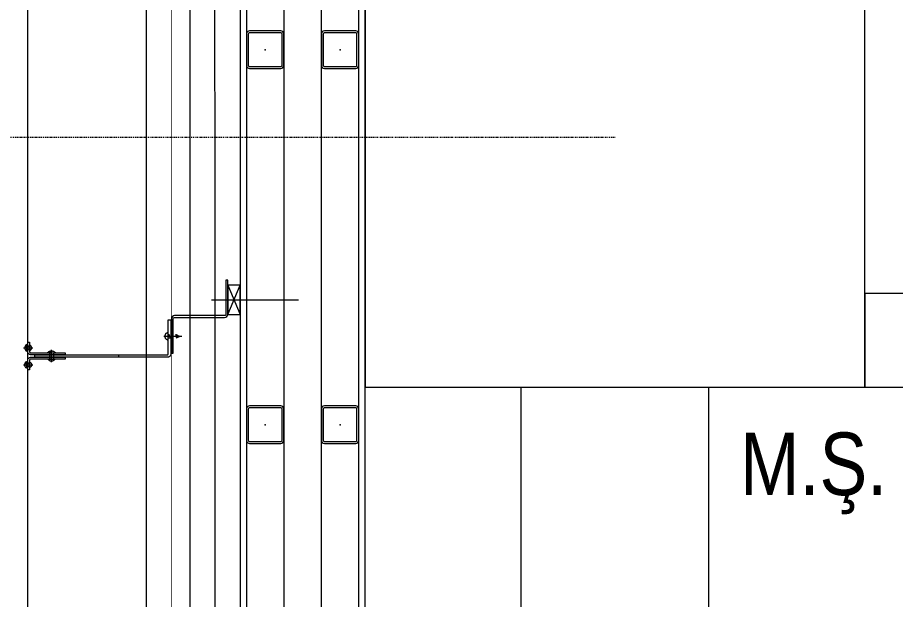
# Model space of a CAD drawing. Extents: x -2749 to 23780, y -1311 to 8245.
# Drawn here: x 7071.9 to 7212.4, y 1911 to 2004.2 of the extents above; entities that cross this region are included whole.
import ezdxf

# ---------------------------------------------------------------- set-up
doc = ezdxf.new("R2010")
doc.units = 0
doc.header["$MEASUREMENT"] = 0
for name, pattern in [('DASHDOT2', [0.5, 0.25, -0.125, 0, -0.125]), ('DOT2', [0.125, 0, -0.125]), ('HIDDEN', [0.375, 0.25, -0.125])]:
    doc.linetypes.add(name, pattern=pattern)
doc.layers.get('0').update_dxf_attribs({"color": 9, "lineweight": 9})
for name, color, linetype, lineweight in [('00', 9, 'Continuous', 9), ('01', 9, 'Continuous', 9), ('06D', 9, 'Continuous', 9), ('10', 9, 'Continuous', 9), ('11', 9, 'Continuous', 9), ('20', 9, 'DOT2', 9), ('21', 9, 'Continuous', 9), ('24', 9, 'DASHDOT2', 9), ('33', 9, 'BATTING', 9), ('40', 9, 'Continuous', 9)]:
    doc.layers.add(name, color=color, linetype=linetype, lineweight=lineweight)
doc.styles.add('MuuM_TEXT-STANDART', font='ARIALN.TTF')
doc.linetypes.add('BATTING', pattern='A,0.0001,-0.1,[134,ltypeshp.shx,S=0.1,R=0,X=-0.1,Y=0],-0.2,[134,ltypeshp.shx,S=0.1,R=180,X=0.1,Y=0],-0.1', length=0.4001)

# ---------------------------------------------------------------- blocks, each defined once
blk = doc.blocks.new('p-kolon_80x80')
blk.add_lwpolyline([(-40, -40), (40, -40), (40, 40), (-40, 40)], close=True)
blk = doc.blocks.new('p- alum kaplama profil')
at = {"lineweight": 13}
blk.add_lwpolyline([(7.12, 12.59), (7.12, 26.49)], dxfattribs=at)
at = {"lineweight": 5}
blk.add_lwpolyline([(9.44, 15.16), (4.79, 15.16), (4.79, 17.16), (9.44, 17.16)], close=True, dxfattribs=at)
for points in [[(4.79, 15.16), (9.44, 17.16)], [(9.44, 15.16), (4.79, 17.16)]]:
    blk.add_lwpolyline(points, dxfattribs=at)
at = {"lineweight": 18}
blk.add_lwpolyline([(4.09, 6.16), (-1.41, 6.16), (-1.41, 6.46), (4.09, 6.46, 0.414214), (4.29, 6.66), (4.29, 14.66, -0.414214), (4.79, 15.16), (10.29, 15.16), (10.29, 14.86), (4.79, 14.86, 0.414214), (4.59, 14.66), (4.59, 6.66, -0.414214)], format="xyb", close=True, dxfattribs=at)
blk.add_lwpolyline([(-2.06, 5.56), (-2.06, -2.34), (-2.06, -15.69), (-1.66, -15.69), (-1.66, -2.34), (-1.66, 5.56), (-1.66, 5.56), (-1.66, 5.57), (-1.66, 5.57), (-1.66, 5.58), (-1.66, 5.58), (-1.65, 5.59), (-1.65, 5.59), (-1.65, 5.59), (-1.65, 5.6), (-1.65, 5.6), (-1.64, 5.61), (-1.64, 5.61), (-1.64, 5.62), (-1.64, 5.62), (-1.63, 5.62), (-1.63, 5.63), (-1.63, 5.63), (-1.62, 5.63), (-1.62, 5.64), (-1.61, 5.64), (-1.61, 5.64), (-1.61, 5.64), (-1.6, 5.65), (-1.6, 5.65), (-1.59, 5.65), (-1.59, 5.65), (-1.58, 5.65), (-1.58, 5.65), (-1.57, 5.66), (-1.57, 5.66), (-1.56, 5.66), (-1.56, 5.66), (3.94, 5.66), (3.94, 6.06), (-1.56, 6.06), (-1.58, 6.06), (-1.61, 6.05), (-1.63, 6.05), (-1.66, 6.05), (-1.68, 6.04), (-1.7, 6.03), (-1.73, 6.03), (-1.75, 6.02), (-1.77, 6.01), (-1.79, 6), (-1.82, 5.99), (-1.84, 5.97), (-1.86, 5.96), (-1.88, 5.94), (-1.89, 5.93), (-1.91, 5.91), (-1.93, 5.89), (-1.95, 5.87), (-1.96, 5.85), (-1.97, 5.83), (-1.99, 5.81), (-2, 5.79), (-2.01, 5.77), (-2.02, 5.75), (-2.03, 5.72), (-2.04, 5.7), (-2.04, 5.68), (-2.05, 5.65), (-2.05, 5.63), (-2.06, 5.61), (-2.06, 5.58)], close=True)
blk.add_lwpolyline([(-1.66, -2.34), (-2.06, -2.34)])
for points in [[(-2.36, -10.84), (-2.36, -16.39), (-2.36, -16.39, -0.414214), (-2.51, -16.54), (-2.51, -16.54), (-4.06, -16.54), (-4.06, -16.84), (-2.51, -16.84), (-2.51, -16.84, 0.414214), (-2.06, -16.39), (-2.06, -10.84)], [(-1.36, -10.84), (-1.66, -10.84), (-1.66, -16.39, 0.414214), (-1.21, -16.84), (-1.21, -16.84), (0.34, -16.84), (0.34, -16.54), (-1.21, -16.54), (-1.21, -16.54, -0.414214), (-1.36, -16.39), (-1.36, -16.39)]]:
    blk.add_lwpolyline(points, format="xyb", close=True)
for points in [[(1.56, 7.05, -10), (1.02, 7.13, -10)], [(1.05, 6.91, -10), (1.29, 7.56, -10)], [(1.29, 4.93, -10), (1.29, 7.8, -10)], [(1.53, 6.82, -10), (1.29, 7.56, -10)], [(0.67, 5.66, -10), (1.91, 5.66, -10)], [(0.67, 5.66, -10), (0.67, 5.64, -10), (0.67, 5.62, -10), (0.67, 5.6, -10), (0.68, 5.58, -10), (0.68, 5.56, -10), (0.69, 5.54, -10), (0.69, 5.52, -10), (0.7, 5.5, -10), (0.7, 5.48, -10), (0.71, 5.46, -10), (0.72, 5.45, -10), (0.73, 5.43, -10), (0.74, 5.41, -10), (0.75, 5.4, -10), (0.76, 5.38, -10), (0.77, 5.36, -10), (0.79, 5.35, -10), (0.8, 5.33, -10), (0.81, 5.32, -10), (0.83, 5.31, -10), (0.84, 5.29, -10), (0.86, 5.28, -10), (0.87, 5.27, -10), (0.89, 5.26, -10), (0.91, 5.25, -10), (0.92, 5.24, -10), (0.94, 5.23, -10), (0.96, 5.22, -10), (0.98, 5.21, -10), (1, 5.21, -10), (1.02, 5.2, -10), (1.03, 5.2, -10)], [(0.96, 5.66, -10), (0.97, 5.66, -10), (0.97, 5.66, -10), (0.97, 5.66, -10), (0.98, 5.66, -10), (0.98, 5.66, -10), (0.99, 5.66, -10), (0.99, 5.66, -10), (1, 5.66, -10), (1, 5.67, -10), (1, 5.67, -10), (1.01, 5.67, -10), (1.01, 5.67, -10), (1.01, 5.67, -10), (1.02, 5.68, -10), (1.02, 5.68, -10), (1.02, 5.68, -10), (1.03, 5.69, -10), (1.03, 5.69, -10), (1.03, 5.69, -10), (1.04, 5.7, -10), (1.04, 5.7, -10), (1.04, 5.7, -10), (1.04, 5.71, -10), (1.04, 5.71, -10), (1.05, 5.72, -10), (1.05, 5.72, -10), (1.05, 5.72, -10), (1.05, 5.73, -10), (1.05, 5.73, -10), (1.05, 5.74, -10), (1.05, 5.74, -10), (1.05, 5.75, -10)], [(1.61, 6.87, -10), (0.98, 6.96, -10)], [(1.33, 5.85, -10), (0.98, 5.88, -10)], [(1.05, 5.83, -10), (1.05, 6.01, -10)], [(1.05, 5.75, -10), (1.05, 5.83, -10)], [(1.29, 6.16, -10), (1.29, 6.26, -10)], [(1.53, 5.75, -10), (1.53, 5.92, -10)], [(1.53, 5.75, -10), (1.53, 5.74, -10), (1.53, 5.74, -10), (1.53, 5.73, -10), (1.53, 5.73, -10), (1.53, 5.72, -10), (1.54, 5.72, -10), (1.54, 5.72, -10), (1.54, 5.71, -10), (1.54, 5.71, -10), (1.54, 5.7, -10), (1.54, 5.7, -10), (1.55, 5.7, -10), (1.55, 5.69, -10), (1.55, 5.69, -10), (1.55, 5.69, -10), (1.56, 5.68, -10), (1.56, 5.68, -10), (1.56, 5.68, -10), (1.57, 5.67, -10), (1.57, 5.67, -10), (1.58, 5.67, -10), (1.58, 5.67, -10), (1.58, 5.67, -10), (1.59, 5.66, -10), (1.59, 5.66, -10), (1.6, 5.66, -10), (1.6, 5.66, -10), (1.6, 5.66, -10), (1.61, 5.66, -10), (1.61, 5.66, -10), (1.62, 5.66, -10), (1.62, 5.66, -10)], [(1.55, 5.2, -10), (1.57, 5.2, -10), (1.59, 5.21, -10), (1.6, 5.21, -10), (1.62, 5.22, -10), (1.64, 5.23, -10), (1.66, 5.24, -10), (1.68, 5.25, -10), (1.69, 5.26, -10), (1.71, 5.27, -10), (1.73, 5.28, -10), (1.74, 5.29, -10), (1.76, 5.31, -10), (1.77, 5.32, -10), (1.78, 5.33, -10), (1.8, 5.35, -10), (1.81, 5.36, -10), (1.82, 5.38, -10), (1.83, 5.4, -10), (1.84, 5.41, -10), (1.85, 5.43, -10), (1.86, 5.45, -10), (1.87, 5.46, -10), (1.88, 5.48, -10), (1.89, 5.5, -10), (1.89, 5.52, -10), (1.9, 5.54, -10), (1.9, 5.56, -10), (1.9, 5.58, -10), (1.91, 5.6, -10), (1.91, 5.62, -10), (1.91, 5.64, -10), (1.91, 5.66, -10)], [(1.03, 5.2, -10), (1.04, 5.2, -10), (1.05, 5.19, -10), (1.05, 5.19, -10), (1.06, 5.19, -10), (1.06, 5.19, -10), (1.07, 5.19, -10), (1.07, 5.19, -10), (1.08, 5.19, -10), (1.08, 5.19, -10), (1.09, 5.19, -10), (1.09, 5.18, -10), (1.1, 5.18, -10), (1.1, 5.18, -10), (1.11, 5.18, -10), (1.11, 5.18, -10), (1.12, 5.18, -10), (1.12, 5.18, -10), (1.13, 5.18, -10), (1.13, 5.18, -10), (1.14, 5.18, -10), (1.15, 5.18, -10), (1.15, 5.18, -10), (1.16, 5.17, -10), (1.16, 5.17, -10), (1.17, 5.17, -10), (1.17, 5.17, -10), (1.18, 5.17, -10), (1.18, 5.17, -10), (1.19, 5.17, -10), (1.19, 5.17, -10), (1.2, 5.17, -10), (1.2, 5.17, -10)], [(1.2, 5.17, -10), (1.2, 5.2, -10)], [(1.38, 5.2, -10), (1.2, 5.2, -10)], [(1.38, 5.17, -10), (1.38, 5.2, -10)], [(1.38, 5.17, -10), (1.38, 5.17, -10), (1.39, 5.17, -10), (1.39, 5.17, -10), (1.4, 5.17, -10), (1.41, 5.17, -10), (1.41, 5.17, -10), (1.42, 5.17, -10), (1.42, 5.17, -10), (1.43, 5.17, -10), (1.43, 5.18, -10), (1.44, 5.18, -10), (1.44, 5.18, -10), (1.45, 5.18, -10), (1.45, 5.18, -10), (1.46, 5.18, -10), (1.46, 5.18, -10), (1.47, 5.18, -10), (1.47, 5.18, -10), (1.48, 5.18, -10), (1.48, 5.18, -10), (1.49, 5.18, -10), (1.5, 5.19, -10), (1.5, 5.19, -10), (1.51, 5.19, -10), (1.51, 5.19, -10), (1.52, 5.19, -10), (1.52, 5.19, -10), (1.53, 5.19, -10), (1.53, 5.19, -10), (1.54, 5.19, -10), (1.54, 5.2, -10), (1.55, 5.2, -10)], [(-2.36, -12.52, 0), (-2.4, -12.53, 0), (-2.43, -12.56, 0), (-2.47, -12.58, 0), (-2.5, -12.6, 0), (-2.53, -12.63, 0), (-2.56, -12.66, 0), (-2.59, -12.69, 0), (-2.61, -12.73, 0), (-2.63, -12.76, 0), (-2.65, -12.8, 0), (-2.67, -12.84, 0), (-2.68, -12.88, 0), (-2.69, -12.92, 0), (-2.7, -12.96, 0), (-2.71, -13, 0), (-2.71, -13.04, 0), (-2.71, -13.08, 0), (-2.7, -13.13, 0), (-2.69, -13.17, 0), (-2.68, -13.21, 0), (-2.67, -13.25, 0), (-2.65, -13.28, 0), (-2.63, -13.32, 0), (-2.61, -13.36, 0), (-2.59, -13.39, 0), (-2.56, -13.42, 0), (-2.53, -13.45, 0), (-2.5, -13.48, 0), (-2.47, -13.51, 0), (-2.43, -13.53, 0), (-2.4, -13.55, 0), (-2.36, -13.57, 0)], [(-2.36, -13.04, 0), (-2.36, -12.52, 0)], [(-1.36, -13.04, 0), (-1.36, -12.37, 0)], [(-1.36, -13.72, 0), (-1.32, -13.68, 0), (-1.29, -13.65, 0), (-1.26, -13.61, 0), (-1.23, -13.58, 0), (-1.2, -13.54, 0), (-1.18, -13.5, 0), (-1.16, -13.45, 0), (-1.14, -13.41, 0), (-1.12, -13.37, 0), (-1.1, -13.32, 0), (-1.09, -13.28, 0), (-1.08, -13.23, 0), (-1.07, -13.18, 0), (-1.06, -13.14, 0), (-1.06, -13.09, 0), (-1.06, -13.04, 0), (-1.06, -12.99, 0), (-1.06, -12.95, 0), (-1.07, -12.9, 0), (-1.08, -12.85, 0), (-1.09, -12.81, 0), (-1.1, -12.76, 0), (-1.12, -12.72, 0), (-1.14, -12.67, 0), (-1.16, -12.63, 0), (-1.18, -12.59, 0), (-1.2, -12.55, 0), (-1.23, -12.51, 0), (-1.26, -12.47, 0), (-1.29, -12.43, 0), (-1.32, -12.4, 0), (-1.36, -12.37, 0)], [(-2.86, -13.04, 0), (-0.86, -13.04, 0)], [(-2.36, -13.04, 0), (-2.36, -12.73, 0)], [(-2.36, -12.73, 0), (-2.36, -13.04, 0)], [(-1.36, -12.73, 0), (-2.36, -12.73, 0)], [(-2.36, -13.04, 0), (-2.36, -13.36, 0)], [(-2.36, -13.04, 0), (-2.36, -13.57, 0)], [(-2.36, -13.36, 0), (-2.36, -13.04, 0)], [(-1.36, -13.36, 0), (-2.36, -13.36, 0)], [(-1.36, -13.04, 0), (-1.36, -13.72, 0)], [(-2.85, -16.54, 0), (-2.86, -16.51, 0), (-2.87, -16.47, 0), (-2.89, -16.44, 0), (-2.91, -16.41, 0), (-2.93, -16.38, 0), (-2.96, -16.35, 0), (-2.98, -16.33, 0), (-3.01, -16.31, 0), (-3.04, -16.29, 0), (-3.07, -16.27, 0), (-3.11, -16.25, 0), (-3.14, -16.24, 0), (-3.18, -16.23, 0), (-3.21, -16.22, 0), (-3.25, -16.22, 0), (-3.29, -16.22, 0), (-3.32, -16.22, 0), (-3.36, -16.22, 0), (-3.39, -16.23, 0), (-3.43, -16.24, 0), (-3.46, -16.25, 0), (-3.5, -16.27, 0), (-3.53, -16.29, 0), (-3.56, -16.31, 0), (-3.59, -16.33, 0), (-3.61, -16.35, 0), (-3.64, -16.38, 0), (-3.66, -16.41, 0), (-3.68, -16.44, 0), (-3.7, -16.47, 0), (-3.71, -16.51, 0), (-3.73, -16.54, 0)], [(-3.29, -16.54, 0), (-3.73, -16.54, 0)], [(-3.29, -16.54, 0), (-3.55, -16.54, 0)], [(-3.55, -16.54, 0), (-3.29, -16.54, 0)], [(-3.55, -17.04, 0), (-3.55, -16.54, 0)], [(-3.29, -17.54, 0), (-3.29, -16.04, 0)], [(-3.29, -16.54, 0), (-2.85, -16.54, 0)], [(-3.29, -16.54, 0), (-3.03, -16.54, 0)], [(-3.03, -16.54, 0), (-3.29, -16.54, 0)], [(-3.03, -17.04, 0), (-3.03, -16.54, 0)], [(-1, -16.54, 0), (-0.98, -16.51, 0), (-0.97, -16.47, 0), (-0.95, -16.44, 0), (-0.93, -16.41, 0), (-0.91, -16.38, 0), (-0.88, -16.35, 0), (-0.86, -16.33, 0), (-0.83, -16.31, 0), (-0.8, -16.29, 0), (-0.77, -16.27, 0), (-0.73, -16.25, 0), (-0.7, -16.24, 0), (-0.66, -16.23, 0), (-0.63, -16.22, 0), (-0.59, -16.22, 0), (-0.56, -16.22, 0), (-0.52, -16.22, 0), (-0.48, -16.22, 0), (-0.45, -16.23, 0), (-0.41, -16.24, 0), (-0.38, -16.25, 0), (-0.34, -16.27, 0), (-0.31, -16.29, 0), (-0.28, -16.31, 0), (-0.25, -16.33, 0), (-0.23, -16.35, 0), (-0.2, -16.38, 0), (-0.18, -16.41, 0), (-0.16, -16.44, 0), (-0.14, -16.47, 0), (-0.13, -16.51, 0), (-0.12, -16.54, 0)], [(-0.56, -16.54, 0), (-1, -16.54, 0)], [(-0.56, -16.54, 0), (-0.82, -16.54, 0)], [(-0.82, -16.54, 0), (-0.56, -16.54, 0)], [(-0.82, -17.04, 0), (-0.82, -16.54, 0)], [(-0.56, -17.54, 0), (-0.56, -16.04, 0)], [(-0.56, -16.54, 0), (-0.3, -16.54, 0)], [(-0.56, -16.54, 0), (-0.12, -16.54, 0)], [(-0.3, -16.54, 0), (-0.56, -16.54, 0)], [(-0.3, -17.04, 0), (-0.3, -16.54, 0)], [(-3.84, -17.04, 0), (-3.81, -17.07, 0), (-3.78, -17.1, 0), (-3.75, -17.12, 0), (-3.72, -17.15, 0), (-3.69, -17.17, 0), (-3.66, -17.19, 0), (-3.62, -17.21, 0), (-3.59, -17.23, 0), (-3.55, -17.24, 0), (-3.52, -17.26, 0), (-3.48, -17.27, 0), (-3.44, -17.28, 0), (-3.4, -17.28, 0), (-3.36, -17.29, 0), (-3.32, -17.29, 0), (-3.29, -17.29, 0), (-3.25, -17.29, 0), (-3.21, -17.29, 0), (-3.17, -17.28, 0), (-3.13, -17.28, 0), (-3.09, -17.27, 0), (-3.06, -17.26, 0), (-3.02, -17.24, 0), (-2.98, -17.23, 0), (-2.95, -17.21, 0), (-2.91, -17.19, 0), (-2.88, -17.17, 0), (-2.85, -17.15, 0), (-2.82, -17.12, 0), (-2.79, -17.1, 0), (-2.76, -17.07, 0), (-2.73, -17.04, 0)], [(-3.29, -17.04, 0), (-3.84, -17.04, 0)], [(-3.29, -17.04, 0), (-2.73, -17.04, 0)], [(-0.56, -17.04, 0), (-1.11, -17.04, 0)], [(0, -17.04, 0), (-0.03, -17.07, 0), (-0.06, -17.1, 0), (-0.09, -17.12, 0), (-0.12, -17.15, 0), (-0.15, -17.17, 0), (-0.18, -17.19, 0), (-0.22, -17.21, 0), (-0.25, -17.23, 0), (-0.29, -17.24, 0), (-0.33, -17.26, 0), (-0.36, -17.27, 0), (-0.4, -17.28, 0), (-0.44, -17.28, 0), (-0.48, -17.29, 0), (-0.52, -17.29, 0), (-0.56, -17.29, 0), (-0.59, -17.29, 0), (-0.63, -17.29, 0), (-0.67, -17.28, 0), (-0.71, -17.28, 0), (-0.75, -17.27, 0), (-0.79, -17.26, 0), (-0.82, -17.24, 0), (-0.86, -17.23, 0), (-0.89, -17.21, 0), (-0.93, -17.19, 0), (-0.96, -17.17, 0), (-0.99, -17.15, 0), (-1.02, -17.12, 0), (-1.05, -17.1, 0), (-1.08, -17.07, 0), (-1.11, -17.04, 0)], [(-0.56, -17.04, 0), (0, -17.04, 0)]]:
    blk.add_polyline3d(points)
blk = doc.blocks.new('P-AKS_AUDI')
at = {"layer": '24'}
blk.add_lwpolyline([(-3840, -800), (-3500, -800)], dxfattribs=at)
blk = doc.blocks.new('prf-60x60')
for points in [[(-2.5, -6), (2.5, -6, 0.414214), (3, -5.5), (3, -0.5, 0.414214), (2.5, 0), (-2.5, 0, 0.414214), (-3, -0.5), (-3, -5.5, 0.414214)], [(-2.5, -5.7), (2.5, -5.7, 0.414214), (2.7, -5.5), (2.7, -0.5, 0.414214), (2.5, -0.3), (-2.5, -0.3, 0.414214), (-2.7, -0.5), (-2.7, -5.5, 0.414214)]]:
    blk.add_lwpolyline(points, format="xyb", close=True)
at = {"color": 252}
blk.add_point((0, -3), dxfattribs=at)
blk = doc.blocks.new('1.KAT PLANI')
at = {"layer": '00'}
blk.add_lwpolyline([(7207.5, 1945), (7827.5, 1945), (7827.5, 1960), (7207.5, 1960)], close=True, dxfattribs=at)
at = {"layer": '06D'}
for points in [[(7092.5, 1823.47), (7092.5, 2840), (7985.67, 2840)], [(7107.5, 1825), (7099.5, 1825), (7099.5, 2833), (7980, 2833), (7980, 2825)], [(7114.5, 2390), (7114.5, 1826)], [(7120.5, 1826), (7120.5, 2390)], [(7152.5, 1845), (7152.5, 1945)], [(7182.5, 1845), (7182.5, 1945)]]:
    blk.add_lwpolyline(points, dxfattribs=at)
at = {"layer": '10'}
for points, const_width in [([(7073.5, 861.68), (7073.5, 2859), (10761.5, 2859), (10761.5, 1989.75)], 0.2), ([(7096.5, 1818.19), (7096.5, 2836), (7986.45, 2836)], 0.1)]:
    blk.add_lwpolyline(points, dxfattribs=dict(at, const_width=const_width))
at = {"layer": '11'}
for points in [[(7107.5, 2390), (7107.5, 2390), (7107.5, 1825), (7127.5, 1825), (7127.5, 2390)], [(7108.5, 2390), (7108.5, 1826), (7126.5, 1826), (7126.5, 2390)]]:
    blk.add_lwpolyline(points, dxfattribs=at)
at = {"layer": '33', "ltscale": 0.4}
blk.add_lwpolyline([(7980, 2829), (7103.29, 2829), (7103.46, 1825)], dxfattribs=at)
at = {"layer": '40'}
blk.add_lwpolyline([(7024.09, 821.21, -0.130719), (9996.87, 1970.74, -0.130719)], format="xyb", dxfattribs=at)
at = {"layer": '01'}
blk.add_blockref('p-kolon_80x80', (7167.5, 1985), dxfattribs=at)
at = {"layer": '10'}
for p in [(7111.5, 2002), (7123.5, 2002), (7111.5, 1942), (7123.5, 1942)]:
    blk.add_blockref('prf-60x60', p, dxfattribs=at)
at = {"layer": '10', "xscale": -1, "rotation": 270}
blk.add_blockref('p- alum kaplama profil', (7090.34, 1951.86), dxfattribs=at)
at = {"layer": '24'}
blk.add_blockref('P-AKS_AUDI', (10667.5, 2785), dxfattribs=at)
at = {"layer": '21', "style": 'MuuM_TEXT-STANDART'}
blk.add_text('M.Ş.', height=10, dxfattribs=at).set_placement((7187.51, 1927.74))

msp = doc.modelspace()

# ---------------------------------------------------------------- linework, layer by layer
at = {"layer": '20', "linetype": 'HIDDEN'}
msp.add_lwpolyline([(7129.5, 979.76, -0.152644), (10705.5, 2076.19, -0.10573)], format="xyb", dxfattribs=at)

# ---------------------------------------------------------------- block references
at = {"layer": '06D'}
msp.add_blockref('1.KAT PLANI', (0, 0), dxfattribs=at)

doc.saveas('drawing.dxf')
